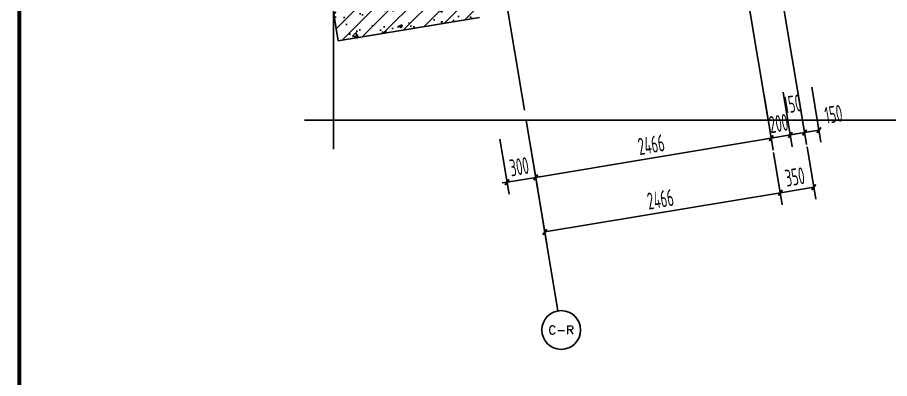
# Model space of a CAD drawing. Extents: x -473190 to 2138458, y -81875 to 2633646.
# Drawn here: x 1307143 to 1316149, y -9953 to -6218 of the extents above; entities that cross this region are included whole.
import ezdxf
from ezdxf.enums import TextEntityAlignment as Align

# ---------------------------------------------------------------- set-up
doc = ezdxf.new("R2010")
doc.units = 0
doc.header["$LTSCALE"] = 1000
doc.linetypes.add('DOTE', pattern=[2.42, 2, -0.2, 0.02, -0.2])
for name, color, linetype in [('AXIS', 3, 'Continuous'), ('AXIS_TEXT', 7, 'Continuous'), ('DIM_SYMB', 3, 'Continuous'), ('DOTE', 1, 'DOTE'), ('ECA_TK', 7, 'Continuous'), ('PUB_DIM', 3, 'Continuous'), ('PUB_HATCH', 8, 'Continuous'), ('RF-QT', 30, 'Continuous'), ('tk', 7, 'Continuous')]:
    doc.layers.add(name, color=color, linetype=linetype)
doc.styles.add('_TCH_AXIS', font='COMPLEX', dxfattribs={"bigfont": 'GBCBIG'})
doc.styles.add('_TCH_DIM_T3', font='tssdeng.shx', dxfattribs={"width": 0.564706, "bigfont": '@@@tssdchn.shx'})
doc.styles.add('COMPLEX', font='COMPLEX.shx', dxfattribs={"width": 0.65})
doc.dimstyles.new('_TCH_ARCH&&50', dxfattribs={"dimtxt": 175, "dimasz": 50, "dimexe": 125, "dimexo": 150, "dimgap": 50, "dimtad": 1, "dimdec": 0, "dimzin": 0, "dimdsep": 46, "dimtxsty": '_TCH_DIM_T3', "dimblk": 'ARCHTICK', "dimcen": 0.09, "dimclrt": 7, "dimazin": 2, "dimtfac": 1, "dimtdec": 0, "dimtix": 1, "dimtmove": 2, "dimatfit": 3, "dimfxl": 0, "dimtolj": 1, "dimtzin": 0, "dimarcsym": 0})

# ---------------------------------------------------------------- blocks, each defined once
blk = doc.blocks.new('10B_A1E图框')
at = {"layer": 'ECA_TK', "const_width": 0.8}
blk.add_lwpolyline([(831, 10), (831, 584), (18, 584), (18, 10)], close=True, dxfattribs=at)
blk = doc.blocks.new('_ArchTick')
at = {"color": 0, "linetype": 'ByBlock', "const_width": 0.4}
blk.add_lwpolyline([(-0.5, -0.5), (0.5, 0.5)], dxfattribs=at)
blk = doc.blocks.new('*D2348')
at = {"layer": 'Defpoints', "color": 0, "transparency": 16777216}
for p in [(1314927.2, -7466.5), (1312495, -7872.1), (1315021.4, -8031.1)]:
    blk.add_point(p, dxfattribs=at)
at = {"layer": 'PUB_DIM', "color": 0, "lineweight": -2, "transparency": 16777216}
for p, q in [((1314951.9, -7614.5), (1315041.9, -8154.4)), ((1312519.7, -8020), (1312609.7, -8560)), ((1312589.2, -8436.7), (1315021.4, -8031.1))]:
    blk.add_line(p, q, dxfattribs=at)
at = {"layer": 'PUB_DIM', "color": 0, "lineweight": -2, "transparency": 16777216, "xscale": 50, "yscale": 50, "zscale": 50}
for p, rotation in [((1315021.4, -8031.1), 9.467412975639096), ((1312589.2, -8436.7), 189.4674129756391)]:
    blk.add_blockref('_ArchTick', p, dxfattribs=dict(at, rotation=rotation))
at = {"layer": 'PUB_DIM', "color": 7, "transparency": 16777216, "insert": (1313782.6, -8098.3), "char_height": 175, "attachment_point": 5, "rotation": 9.46741, "style": '_TCH_DIM_T3'}
blk.add_mtext('\\A1;2466', dxfattribs=at)
blk = doc.blocks.new('*D2349')
at = {"layer": 'Defpoints', "color": 0, "transparency": 16777216}
for p in [(1314927.2, -7466.5), (1315272.4, -7408.9), (1315366.6, -7973.6)]:
    blk.add_point(p, dxfattribs=at)
at = {"layer": 'PUB_DIM', "color": 0, "lineweight": -2, "transparency": 16777216}
for p, q in [((1315297.1, -7556.9), (1315387.1, -8096.9)), ((1314951.9, -7614.5), (1315041.9, -8154.4)), ((1315021.4, -8031.1), (1315366.6, -7973.6))]:
    blk.add_line(p, q, dxfattribs=at)
at = {"layer": 'PUB_DIM', "color": 0, "lineweight": -2, "transparency": 16777216, "xscale": 50, "yscale": 50, "zscale": 50}
for p, rotation in [((1315021.4, -8031.1), 189.4674129756391), ((1315366.6, -7973.6), 9.467412975639096)]:
    blk.add_blockref('_ArchTick', p, dxfattribs=dict(at, rotation=rotation))
at = {"layer": 'PUB_DIM', "color": 7, "transparency": 16777216, "insert": (1315171.4, -7866.7), "char_height": 175, "attachment_point": 5, "rotation": 9.46741, "style": '_TCH_DIM_T3'}
blk.add_mtext('\\A1;350', dxfattribs=at)
blk = doc.blocks.new('*D2356')
at = {"layer": 'Defpoints', "color": 0, "transparency": 16777216}
for p in [(1312396.3, -7280.1), (1312100.4, -7329.5), (1312495, -7872.1)]:
    blk.add_point(p, dxfattribs=at)
at = {"layer": 'PUB_DIM', "color": 0, "lineweight": -2, "transparency": 16777216}
for p, q in [((1312421, -7428.1), (1312515.6, -7995.4)), ((1312125.1, -7477.4), (1312219.7, -8044.7)), ((1312199.1, -7921.4), (1312149.8, -7929.7)), ((1312199.1, -7921.4), (1312495, -7872.1)), ((1312495, -7872.1), (1312544.3, -7863.9))]:
    blk.add_line(p, q, dxfattribs=at)
at = {"layer": 'PUB_DIM', "color": 0, "lineweight": -2, "transparency": 16777216, "xscale": 50, "yscale": 50, "zscale": 50}
for p, rotation in [((1312495, -7872.1), 189.4674129756456), ((1312199.1, -7921.4), 9.46741297564551)]:
    blk.add_blockref('_ArchTick', p, dxfattribs=dict(at, rotation=rotation))
at = {"layer": 'PUB_DIM', "color": 7, "transparency": 16777216, "insert": (1312324.4, -7761.1), "char_height": 175, "attachment_point": 5, "rotation": 9.46741, "style": '_TCH_DIM_T3'}
blk.add_mtext('\\A1;300', dxfattribs=at)
blk = doc.blocks.new('*D2357')
at = {"layer": 'Defpoints', "color": 0, "transparency": 16777216}
for p in [(1314828.5, -6874.5), (1312396.3, -7280.1), (1314927.2, -7466.5)]:
    blk.add_point(p, dxfattribs=at)
at = {"layer": 'PUB_DIM', "color": 0, "lineweight": -2, "transparency": 16777216}
for p, q in [((1314853.2, -7022.5), (1314947.8, -7589.8)), ((1312421, -7428.1), (1312515.6, -7995.4)), ((1312495, -7872.1), (1314927.2, -7466.5))]:
    blk.add_line(p, q, dxfattribs=at)
at = {"layer": 'PUB_DIM', "color": 0, "lineweight": -2, "transparency": 16777216, "xscale": 50, "yscale": 50, "zscale": 50}
for p, rotation in [((1314927.2, -7466.5), 9.467412975645649), ((1312495, -7872.1), 189.4674129756456)]:
    blk.add_blockref('_ArchTick', p, dxfattribs=dict(at, rotation=rotation))
at = {"layer": 'PUB_DIM', "color": 7, "transparency": 16777216, "insert": (1313688.5, -7533.7), "char_height": 175, "attachment_point": 5, "rotation": 9.46741, "style": '_TCH_DIM_T3'}
blk.add_mtext('\\A1;2466', dxfattribs=at)
blk = doc.blocks.new('*D2358')
at = {"layer": 'Defpoints', "color": 0, "transparency": 16777216}
for p in [(1315025.8, -6841.6), (1314828.5, -6874.5), (1315124.5, -7433.6)]:
    blk.add_point(p, dxfattribs=at)
at = {"layer": 'PUB_DIM', "color": 0, "lineweight": -2, "transparency": 16777216}
for p, q in [((1314853.2, -7022.5), (1314947.8, -7589.8)), ((1315050.4, -6989.6), (1315145, -7556.9)), ((1314927.2, -7466.5), (1314877.9, -7474.7)), ((1314927.2, -7466.5), (1315124.5, -7433.6)), ((1315124.5, -7433.6), (1315173.8, -7425.4))]:
    blk.add_line(p, q, dxfattribs=at)
at = {"layer": 'PUB_DIM', "color": 0, "lineweight": -2, "transparency": 16777216, "xscale": 50, "yscale": 50, "zscale": 50}
for p, rotation in [((1314927.2, -7466.5), 9.46741297564575), ((1315124.5, -7433.6), 189.4674129756457)]:
    blk.add_blockref('_ArchTick', p, dxfattribs=dict(at, rotation=rotation))
at = {"layer": 'PUB_DIM', "color": 7, "transparency": 16777216, "insert": (1315003.2, -7314.4), "char_height": 175, "attachment_point": 5, "rotation": 9.46741, "style": '_TCH_DIM_T3'}
blk.add_mtext('\\A1;200', dxfattribs=at)
blk = doc.blocks.new('*D2359')
at = {"layer": 'Defpoints', "color": 0, "transparency": 16777216}
for p in [(1315025.8, -6841.6), (1315173.7, -6817), (1315272.4, -7408.9)]:
    blk.add_point(p, dxfattribs=at)
at = {"layer": 'PUB_DIM', "color": 0, "lineweight": -2, "transparency": 16777216}
for p, q in [((1315050.4, -6989.6), (1315145, -7556.9)), ((1315198.4, -6964.9), (1315293, -7532.2)), ((1315124.5, -7433.6), (1315272.4, -7408.9))]:
    blk.add_line(p, q, dxfattribs=at)
at = {"layer": 'PUB_DIM', "color": 0, "lineweight": -2, "transparency": 16777216, "xscale": 50, "yscale": 50, "zscale": 50}
for p, rotation in [((1315272.4, -7408.9), 9.467412975637737), ((1315124.5, -7433.6), 189.4674129756377)]:
    blk.add_blockref('_ArchTick', p, dxfattribs=dict(at, rotation=rotation))
at = {"layer": 'PUB_DIM', "color": 7, "transparency": 16777216, "insert": (1315147.1, -7113), "char_height": 175, "attachment_point": 5, "rotation": 9.46741, "style": '_TCH_DIM_T3'}
blk.add_mtext('\\A1;150', dxfattribs=at)
blk = doc.blocks.new('*D2360')
at = {"layer": 'Defpoints', "color": 0, "transparency": 16777216}
for p in [(1315173.7, -6817), (1315321.7, -6792.3), (1315420.4, -7384.3)]:
    blk.add_point(p, dxfattribs=at)
at = {"layer": 'PUB_DIM', "color": 0, "lineweight": -2, "transparency": 16777216}
for p, q in [((1315198.4, -6964.9), (1315293, -7532.2)), ((1315346.3, -6940.3), (1315440.9, -7507.6)), ((1315272.4, -7408.9), (1315420.4, -7384.3))]:
    blk.add_line(p, q, dxfattribs=at)
at = {"layer": 'PUB_DIM', "color": 0, "lineweight": -2, "transparency": 16777216, "xscale": 50, "yscale": 50, "zscale": 50}
for p, rotation in [((1315272.4, -7408.9), 189.4674129756531), ((1315420.4, -7384.3), 9.467412975653104)]:
    blk.add_blockref('_ArchTick', p, dxfattribs=dict(at, rotation=rotation))
at = {"layer": 'PUB_DIM', "color": 7, "transparency": 16777216, "insert": (1315570.4, -7219.8), "char_height": 175, "attachment_point": 5, "rotation": 9.46741, "style": '_TCH_DIM_T3'}
blk.add_mtext('\\A1;150', dxfattribs=at)
blk = doc.blocks.new('_AXISO')
blk.add_circle((0, 0), 0.5)
at = {"layer": 'AXIS_TEXT', "style": 'COMPLEX', "width": 1.041667}
blk.add_attdef('A', text='', height=0.56, dxfattribs=at).set_placement((-0.25, -0.28), (0.25, -0.28), align=Align.FIT)

msp = doc.modelspace()

# ---------------------------------------------------------------- hatches: boundary and pattern name
at = {"layer": 'PUB_HATCH'}
h = msp.add_hatch(dxfattribs=at)
h.set_pattern_fill('钢筋混凝土', color=256, scale=50, style=0)
h.set_pattern_definition([(45, (-477544.96, -71625.69), (-88.388348, 88.388348), []), (50, (-477544.96, -71625.7), (358.63009, -31.376067), [37.5, -412.5]), (355, (-477544.96, -71625.7), (-69.37567, 376.09607), [30, -330]), (100.4514, (-477515.08, -71628.3), (289.25469, 344.71977), [31.870095, -350.571056]), (46.1842, (-477544.96, -71525.7), (533.62052, -82.75951), [56.25, -618.75]), (96.6356, (-477500.5, -71532.6), (467.33135, 487.05894), [47.80514, -525.8565]), (351.1842, (-477544.96, -71525.7), (467.33097, 487.0593), [45, -495]), (21, (-477494.96, -71550.7), (298.453526, -201.309445), [37.5, -412.5]), (326, (-477494.96, -71550.7), (121.657666, 362.57502), [30, -330]), (71.4514, (-477470.1, -71567.47), (420.111314, 161.26525), [31.870095, -350.571056]), (37.5, (-477544.96, -71625.69), (6.079928, 166.446927), [0, -326, 0, -335, 0, -331.25]), (7.5, (-477544.96, -71625.69), (131.534769, 197.205856), [0, -191, 0, -318.5, 0, -126.25]), (327.5, (-477656.46, -71625.69), (266.911218, -11.277436), [0, -125, 0, -390, 0, -517.5]), (317.5, (-477706.46, -71625.7), (291.593085, 50.05249), [0, -162.5, 0, -259, 0, -367.5])])
h.paths.add_polyline_path([(1311980.7, -6004), (1311865.6, -5921.8), (1310406.5, -6165.1), (1310455.9, -6461), (1311915, -6217.7)])

# ---------------------------------------------------------------- linework, layer by layer
for points in [[(1310406.5, 4344.9), (1324578.6, 4344.9), (1324578.6, -7280.1), (1310406.5, -7280.1), (1310406.5, 4344.9)], [(1310406.5, -7280.1), (1324578.6, -7280.1)]]:
    msp.add_lwpolyline(points)
at = {"layer": 'AXIS'}
msp.add_line((1312396.3, -7280.1), (1312725.3, -9252.9), dxfattribs=at)
at = {"layer": 'DIM_SYMB'}
for points in [[(1310406.5, 4644.9), (1310406.5, -1411.4), (1310511.5, -1449.6), (1310301.5, -1486.6), (1310406.5, -1523.9), (1310406.5, -7580.1)], [(1310106.5, -7280.1), (1317436.3, -7280.1), (1317474.6, -7175.1), (1317511.6, -7385.1), (1317548.8, -7280.1), (1324878.6, -7280.1)]]:
    msp.add_lwpolyline(points, dxfattribs=at)
at = {"layer": 'DOTE'}
for p, q in [((1310457.7, 4344.9), (1312396.3, -7280.1)), ((1314896.1, -7280.1), (1312957.6, 4344.9)), ((1315251, -7280.1), (1314395.5, -2150))]:
    msp.add_line(p, q, dxfattribs=at)
at = {"layer": 'RF-QT'}
for p, q in [((1310455.9, -6461), (1310406.5, -6165.1)), ((1311915, -6217.7), (1310455.9, -6461))]:
    msp.add_line(p, q, dxfattribs=at)

# ---------------------------------------------------------------- block references
at = {"layer": 'AXIS'}
ref = msp.add_blockref('_AXISO', (1312758.2, -9450.2), dxfattribs=dict(at, xscale=400, yscale=400, zscale=400))
ref.add_attrib('A', 'C-R', dxfattribs={"layer": 'AXIS_TEXT', "height": 86.08, "style": '_TCH_AXIS'}).set_placement((1312625, -9493.2), (1312891.4, -9493.2), align=Align.FIT)
at = {"layer": 'tk', "xscale": 50, "yscale": 50, "zscale": 50}
msp.add_blockref('10B_A1E图框', (1306263.1, -22474.7), dxfattribs=at)

# ---------------------------------------------------------------- dimensions: what is measured, and where the dimension line sits
at = {"layer": 'PUB_DIM'}
for p1, p2, distance, picture, middle in [((1314828.5, -6874.5), (1315025.8, -6841.6), -600.1, '*D2358', (1315003.2, -7314.4)), ((1312396.3, -7280.1), (1314828.5, -6874.5), -600.1, '*D2357', (1313688.5, -7533.7)), ((1312100.4, -7329.5), (1312396.3, -7280.1), -600.1, '*D2356', (1312324.4, -7761.1)), ((1312495, -7872.1), (1314927.2, -7466.5), -572.4, '*D2348', (1313782.6, -8098.3)), ((1314927.2, -7466.5), (1315272.4, -7408.9), -572.4, '*D2349', (1315171.4, -7866.7))]:
    dim = msp.add_aligned_dim(p1=p1, p2=p2, distance=distance, dimstyle='_TCH_ARCH&&50', dxfattribs=at)
    dim.commit()
    dim.dimension.update_dxf_attribs({"geometry": picture, "text_midpoint": middle})
for base, p1, p2, picture, middle in [((1315272.4, -7408.9), (1315025.8, -6841.6), (1315173.7, -6817), '*D2359', (1315147.1, -7113)), ((1315420.4, -7384.3), (1315173.7, -6817), (1315321.7, -6792.3), '*D2360', (1315570.4, -7219.8))]:
    dim = msp.add_linear_dim(base=base, p1=p1, p2=p2, angle=9.46741, dimstyle='_TCH_ARCH&&50', dxfattribs=at)
    dim.commit()
    dim.dimension.update_dxf_attribs({"geometry": picture, "text_midpoint": middle, "dimtype": 129})

doc.saveas('drawing.dxf')
